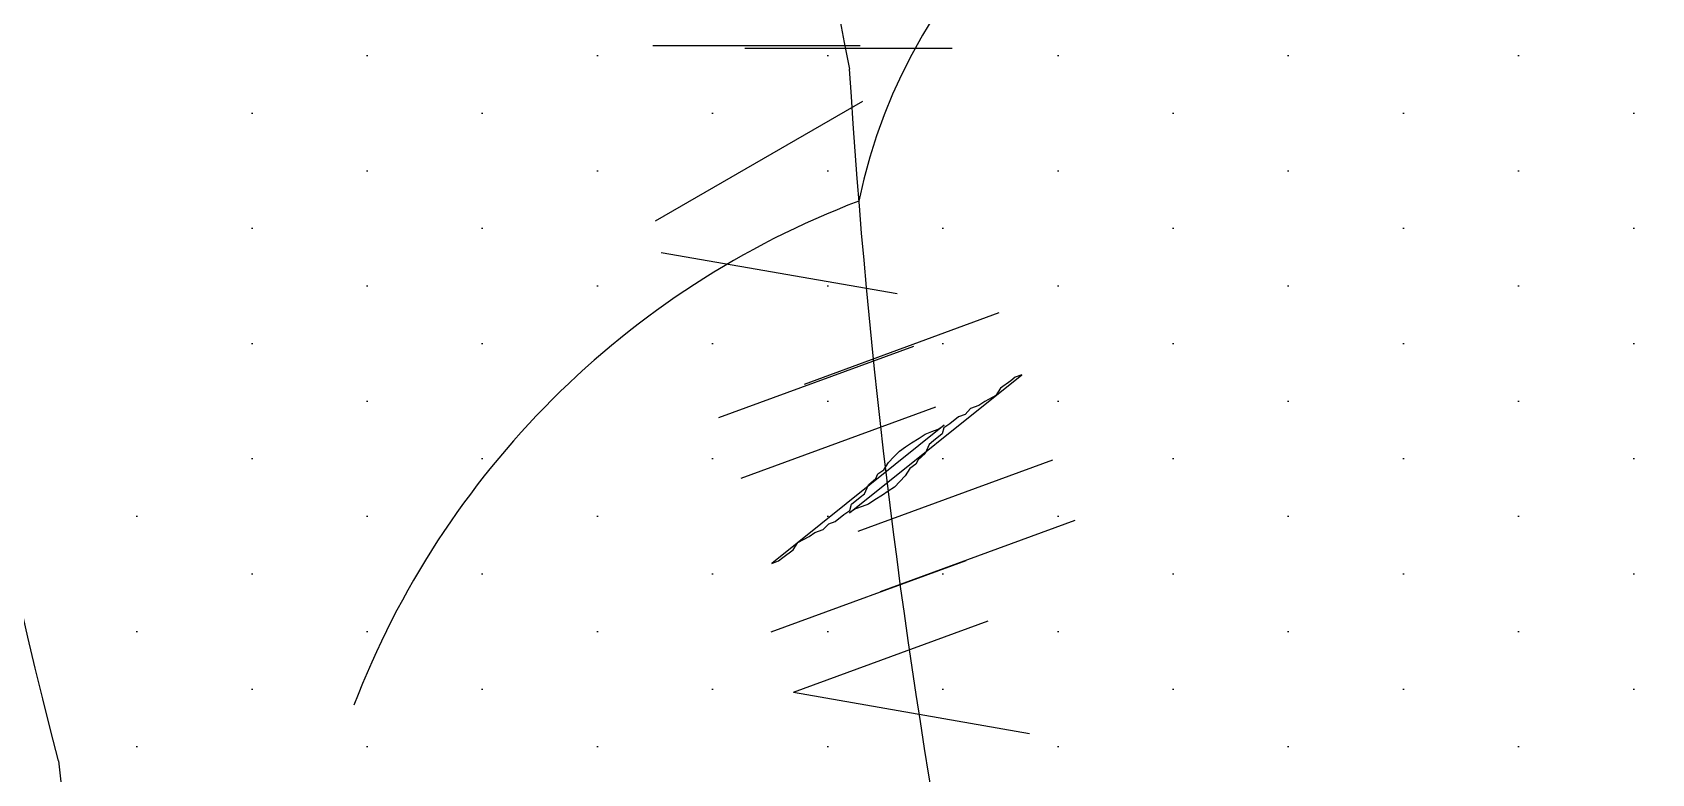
# Model space of a CAD drawing. Extents: x 3694 to 117786, y 20013 to 108631.
# Drawn here: x 68097.8 to 68255, y 30555.5 to 30627.5 of the extents above; entities that cross this region are included whole.
import ezdxf

# ---------------------------------------------------------------- set-up
doc = ezdxf.new("R2010")
doc.units = 0
doc.header["$LTSCALE"] = 1000
doc.header["$MEASUREMENT"] = 0
doc.layers.add('家具', color=253, linetype='Continuous')

msp = doc.modelspace()

# ---------------------------------------------------------------- hatches: boundary and pattern name
at = {"layer": '家具'}
h = msp.add_hatch(dxfattribs=at)
h.set_pattern_fill('DOTS', color=8, scale=335.28, angle=-90, style=0)
h.set_pattern_definition([(270, (40764.087, 11180.682), (-20.955, -10.4775), [0, -20.955])])
edge = h.paths.add_edge_path()
edge.add_spline(control_points=[(67993.17, 30063.85), (67991.35, 30072.91), (67989.56, 30081.94), (67984.13, 30110.34), (67980.69, 30129.63), (67974.75, 30168.04), (67972.3, 30187.08), (67967.7, 30231.65), (67965.82, 30257.25), (67961.07, 30334.96), (67959.04, 30388.06), (67952.13, 30468.76), (67949.19, 30495.82), (67943.11, 30536.43), (67940.81, 30549.98), (67935.52, 30577.05), (67932.52, 30590.64), (67925.16, 30620.11), (67920.73, 30635.84), (67913.02, 30661.97), (67909.81, 30672.52), (67906.63, 30682.96)], knot_values=[0.007594, 0.007594, 0.007594, 0.007594, 1.009332, 1.009332, 3.166904, 3.166904, 5.324476, 5.324476, 8.146714, 8.146714, 13.786985, 13.786985, 16.607121, 16.607121, 18.017189, 18.017189, 19.427256, 19.427256, 21.1184, 21.1184, 22.28816, 22.28816, 22.28816, 22.28816], degree=3, periodic=0)
edge.add_ellipse((69823.21, 31244.76), major_axis=(1412.24, 1412.24), ratio=1, start_angle=138.55715, end_angle=151.33744, ccw=False)
edge.add_ellipse((69823.21, 30996.93), major_axis=(1412.24, 1412.24), ratio=1, start_angle=118.66256, end_angle=131.44285, ccw=False)
edge.add_spline(control_points=[(67906.63, 31558.74), (67909.81, 31569.18), (67913.02, 31579.73), (67920.73, 31605.86), (67925.16, 31621.58), (67932.52, 31651.06), (67935.52, 31664.64), (67940.81, 31691.71), (67943.11, 31705.26), (67949.19, 31745.88), (67952.13, 31772.93), (67957.22, 31832.35), (67959.06, 31864.62), (67960.78, 31896.49)], knot_values=[0.007594, 0.007594, 0.007594, 0.007594, 1.177354, 1.177354, 2.868498, 2.868498, 4.278566, 4.278566, 5.688634, 5.688634, 8.508769, 8.508769, 11.917873, 11.917873, 11.917873, 11.917873], degree=3, periodic=0)
edge.add_ellipse((67966.55, 31918.92), major_axis=(-16.38, 16.38), ratio=1, start_angle=120.5825, end_angle=134.1965)
edge.add_ellipse((68102.12, 32282.88), major_axis=(-290.11, 290.11), ratio=1, start_angle=115.6565, end_angle=125.4571)
edge.add_ellipse((67321.82, 31759.47), major_axis=(510.62, 510.62), ratio=1, start_angle=303.72155, end_angle=324.46982, ccw=False)
edge.add_ellipse((63554.82, 31287.67), major_axis=(3173.05, 3173.05), ratio=1, start_angle=308.35798, end_angle=319.22468, ccw=False)
edge.add_ellipse((67013.87, 30385.32), major_axis=(-756.09, 756.09), ratio=1, start_angle=220.52221, end_angle=246.00697, ccw=False)
edge.add_ellipse((68093.52, 30275.82), major_axis=(20.78, 20.78), ratio=1, start_angle=72.686, end_angle=150.6503)
edge.add_ellipse((68351.8, 30519.22), major_axis=(269.53, 269.53), ratio=1, start_angle=176.2513, end_angle=213.9303)
edge.add_ellipse((68627.27, 30299.27), major_axis=(-269.54, 269.54), ratio=1, start_angle=68.8475, end_angle=70.5636)
edge.add_ellipse((68342.57, 28632.01), major_axis=(1063.44, 1063.44), ratio=1, start_angle=47.25508, end_angle=54.69471)
edge.add_ellipse((68138.88, 29903.69), major_axis=(153.1, 153.1), ratio=1, start_angle=58.2352, end_angle=87.2958)
edge = h.paths.add_edge_path()
edge.add_ellipse((68052.89, 29947.42), major_axis=(-59.62, 59.62), ratio=1, start_angle=82.2821, end_angle=111.8665, ccw=False)
edge.add_ellipse((68101.68, 29975.41), major_axis=(99.2, 99.2), ratio=1, start_angle=154.3192, end_angle=169.3068, ccw=False)
edge.add_ellipse((68226.48, 31486.22), major_axis=(1116.04, 1116.04), ratio=1, start_angle=215.62195, end_angle=236.67588)
edge.add_spline(control_points=[(68545.89, 29940.56), (68546.09, 29938.38), (68546.94, 29928.79), (68547.53, 29918.78), (68548.38, 29909.38)], knot_values=[0, 0, 0, 0, 0.241803, 1.05283, 1.05283, 1.05283, 1.05283], degree=3, periodic=0)
edge.add_ellipse((68586.3, 29912.68), major_axis=(-26.91, 26.91), ratio=1, start_angle=49.7272, end_angle=121.2232)
edge.add_ellipse((68256.11, 33919.22), major_axis=(2868.19, 2868.19), ratio=1, start_angle=221.65955, end_angle=229.54069, ccw=False)
edge = h.paths.add_edge_path()
edge.add_ellipse((68052.89, 32294.28), major_axis=(59.62, 59.62), ratio=1, start_angle=68.1335, end_angle=97.7179, ccw=False)
edge.add_ellipse((68256.11, 28322.47), major_axis=(-2868.19, 2868.19), ratio=1, start_angle=310.4559, end_angle=318.34045, ccw=False)
edge.add_ellipse((68586.47, 32328.98), major_axis=(26.91, 26.91), ratio=1, start_angle=58.6764, end_angle=130.0165)
edge.add_spline(control_points=[(68548.56, 32332.29), (68548.22, 32328.59), (68547.95, 32325.15), (68547.7, 32321.89)], knot_values=[0, 0, 0, 0, 0.318986, 0.318986, 0.318986, 0.318986], degree=3, periodic=0)
edge.add_ellipse((68118.22, 28776.02), major_axis=(-2525.63, 2525.63), ratio=1, start_angle=-51.90623, end_angle=-42.87541)
edge = h.paths.add_edge_path()
edge.add_ellipse((68266.78, 31858.43), major_axis=(221.16, 221.16), ratio=1, start_angle=249.068, end_angle=320.144, ccw=False)
edge.add_ellipse((68176.05, 31598.98), major_axis=(-155.45, 155.45), ratio=1, start_angle=155.1189, end_angle=218.1718, ccw=False)
edge.add_ellipse((68799.5, 31223.88), major_axis=(405.32, 405.32), ratio=1, start_angle=117.88643, end_angle=164.47377)
edge.add_ellipse((68089.49, 30642.74), major_axis=(-258.82, 258.82), ratio=1, start_angle=229.4937, end_angle=279.8017, ccw=False)
edge.add_ellipse((68363.94, 30409.28), major_axis=(196.09, 196.09), ratio=1, start_angle=323.3076, end_angle=385.9615, ccw=False)
edge.add_ellipse((68278.01, 29953.05), major_axis=(-433.68, 433.68), ratio=1, start_angle=250.12182, end_angle=279.01888, ccw=False)
edge.add_ellipse((53145.84, 31069.66), major_axis=(661.59, 15696.88), ratio=1, start_angle=268.699072, end_angle=269.289296, ccw=False)
edge.add_spline(control_points=[(68823.65, 30051.87), (68816.62, 30051.43), (68809.48, 30051.33), (68801.97, 30051.61)], knot_values=[2.29351, 2.29351, 2.29351, 2.29351, 2.979733, 2.979733, 2.979733, 2.979733], degree=3, periodic=0)
edge.add_spline(control_points=[(68801.97, 30051.61), (68797.75, 30051.77), (68786.4, 30052.49), (68770.42, 30054.55), (68774.08, 30068.3), (68770.34, 30072.08), (68767.57, 30073.65)], knot_values=[2.979733, 2.979733, 2.979733, 2.979733, 3.365456, 3.990522, 4.278466, 4.605763, 4.605763, 4.605763, 4.605763], degree=3, periodic=0)
edge.add_spline(control_points=[(68767.57, 30073.65), (68764.78, 30075.24), (68761.2, 30076.38), (68757.62, 30077.53)], knot_values=[4.605763, 4.605763, 4.605763, 4.605763, 4.934211, 4.934211, 4.934211, 4.934211], degree=3, periodic=0)
edge.add_ellipse((68342.57, 28632.01), major_axis=(-1063.44, 1063.44), ratio=1, start_angle=-61.02051, end_angle=-52.79563)
edge.add_ellipse((68413.89, 30391.82), major_axis=(-212.58, 212.58), ratio=1, start_angle=161.1869, end_angle=194.3664)
edge.add_ellipse((68413.79, 30073.2), major_axis=(217.18, 217.18), ratio=1, start_angle=347.5897, end_angle=388.9748)
edge.add_ellipse((68061.76, 30199.82), major_axis=(-331.09, 331.09), ratio=1, start_angle=246.1037, end_angle=272.1536)
edge.add_ellipse((68628.88, 30184.46), major_axis=(-308.61, 308.61), ratio=1, start_angle=-10.2604, end_angle=-2.0534)
edge.add_spline(control_points=[(68331.52, 30503.94), (68322.56, 30496.89), (68300.12, 30479.21), (68309.9, 30542.46), (68286.89, 30577.51), (68259.66, 30637.11), (68292.26, 30702.74), (68273.01, 30784.51), (68257.08, 30871.34), (68197.4, 30907.48), (68188.77, 30963.02), (68155.91, 30951.2), (68154.43, 30968.36), (68153.75, 30977.3)], knot_values=[28.726228, 28.726228, 28.726228, 28.726228, 29.65137, 31.045535, 32.970907, 34.80046, 37.537981, 40.132447, 43.737998, 46.299248, 47.538816, 48.20545, 48.984057, 48.984057, 48.984057, 48.984057], degree=3, periodic=0)
edge.add_ellipse((74440.64, 31139.04), major_axis=(4446.97, 4446.97), ratio=1, start_angle=132.846266, end_angle=136.473696, ccw=False)
edge.add_spline(control_points=[(68156.11, 31375.39), (68157.51, 31389.27), (68160.69, 31413.78), (68204.26, 31444.79), (68224.99, 31513.37), (68260.44, 31577.02), (68249.17, 31648.5), (68285.93, 31671.16), (68318.29, 31758.01), (68318.86, 31736.77)], knot_values=[0, 0, 0, 0, 1.426784, 2.507846, 5.446644, 8.794162, 10.36551, 12.195062, 14.476347, 14.476347, 14.476347, 14.476347], degree=3, periodic=0)
edge.add_ellipse((67925.76, 31991.16), major_axis=(-331.09, 331.09), ratio=1, start_angle=192.0923, end_angle=216.81)
edge.add_ellipse((68240.6, 32193.24), major_axis=(217.18, 217.18), ratio=1, start_angle=253.939, end_angle=295.324)
edge.add_ellipse((68311.9, 31882.7), major_axis=(212.58, 212.58), ratio=1, start_angle=358.5473, end_angle=364.8553)
edge.add_ellipse((68346.1, 33494.6), major_axis=(-983.78, 983.78), ratio=1, start_angle=141.58816, end_angle=151.91197)
edge.add_spline(control_points=[(68750.83, 32163.5), (68756.34, 32165.3), (68761.85, 32167.11), (68764.44, 32170.49)], knot_values=[4.42753, 4.42753, 4.42753, 4.42753, 4.934211, 4.934211, 4.934211, 4.934211], degree=3, periodic=0)
edge.add_ellipse((68272.01, 32290.22), major_axis=(358.34, 358.34), ratio=1, start_angle=262.1836, end_angle=301.3352, ccw=False)
h = msp.add_hatch(dxfattribs=at)
h.set_pattern_fill('DOTS', color=8, scale=178.816, angle=-90, style=0)
h.set_pattern_definition([(90, (52193.29, 40884.778), (-11.176, 5.588), [0, -11.176])])
edge = h.paths.add_edge_path(flags=17)
edge.add_ellipse((68101.15, 30580.72), major_axis=(23.26, 23.26), ratio=1, start_angle=292.7744, end_angle=342.5706, ccw=False)
edge.add_ellipse((68208.12, 30531.91), major_axis=(-59.9, 59.9), ratio=1, start_angle=-24.1656, end_angle=19.5752, ccw=False)
edge.add_ellipse((68166.05, 30566.04), major_axis=(32.95, 32.95), ratio=1, start_angle=30.1589, end_angle=95.0784)
edge = h.paths.add_edge_path(flags=17)
edge.add_ellipse((68856.57, 30665.54), major_axis=(-481.37, 481.37), ratio=1, start_angle=48.85307, end_angle=49.58773)
edge.add_ellipse((68231.66, 30599.71), major_axis=(-38.8, 38.8), ratio=1, start_angle=-38.4606, end_angle=33.0337, ccw=False)
edge.add_ellipse((68223.55, 30675.54), major_axis=(-15.13, 15.13), ratio=1, start_angle=2.9898, end_angle=139.9978, ccw=False)
edge.add_ellipse((68268.1, 30622.11), major_axis=(64.2, 64.2), ratio=1, start_angle=86.7435, end_angle=136.4651)
edge = h.paths.add_edge_path()
edge.add_ellipse((68440.14, 30597.61), major_axis=(242.04, 242.04), ratio=1, start_angle=141.8502, end_angle=191.4606)
edge.add_spline(control_points=[(68251.02, 30312.31), (68258.96, 30305.73), (68269.07, 30297.35), (68277.66, 30302.98), (68279.38, 30304.57)], knot_values=[0, 0, 0, 0, 1.422385, 1.810205, 1.810205, 1.810205, 1.810205], degree=3, periodic=0)
edge.add_ellipse((68856.57, 30665.54), major_axis=(481.37, 481.37), ratio=1, start_angle=162.42863, end_angle=167.02149, ccw=False)
edge.add_ellipse((68413.53, 30611.59), major_axis=(216.1, 216.1), ratio=1, start_angle=142.0668, end_angle=193.1655, ccw=False)
edge.add_ellipse((68567.5, 30676.44), major_axis=(331.35, 331.35), ratio=1, start_angle=104.7434, end_angle=147.629, ccw=False)
edge.add_ellipse((69157.15, 30817.28), major_axis=(-706.38, 706.38), ratio=1, start_angle=36.92238, end_angle=39.52687, ccw=False)
edge.add_spline(control_points=[(68168.09, 30957.64), (68164.37, 30957.81), (68153.1, 30955.65), (68150.21, 30943.96), (68148.25, 30936.06)], knot_values=[0, 0, 0, 0, 0.581976, 1.791185, 1.791185, 1.791185, 1.791185], degree=3, periodic=0)
edge.add_ellipse((68598.09, 30686.51), major_axis=(363.75, 363.75), ratio=1, start_angle=105.9802, end_angle=149.6064)
edge = h.paths.add_edge_path()
edge.add_spline(control_points=[(68192.05, 30937.99), (68188.17, 30944.99), (68182.77, 30954.73), (68171.28, 30957.5), (68168.09, 30957.64)], knot_values=[1.791185, 1.791185, 1.791185, 1.791185, 3.069002, 3.567392, 3.567392, 3.567392, 3.567392], degree=3, periodic=0)
edge.add_ellipse((69157.15, 30817.28), major_axis=(706.38, 706.38), ratio=1, start_angle=126.92238, end_angle=129.52687)
edge.add_ellipse((67857.2, 30658.3), major_axis=(281.07, 281.07), ratio=1, start_angle=311.0682, end_angle=354.7664, ccw=False)
edge.add_ellipse((67851.2, 30493.55), major_axis=(300.8, 300.8), ratio=1, start_angle=295.5567, end_angle=333.8578, ccw=False)
edge.add_ellipse((68856.57, 30665.54), major_axis=(481.37, 481.37), ratio=1, start_angle=162.42863, end_angle=167.02149)
edge.add_spline(control_points=[(68279.38, 30304.57), (68282, 30306.98), (68289.12, 30317), (68292.25, 30326.83), (68294.35, 30333.42)], knot_values=[1.810205, 1.810205, 1.810205, 1.810205, 2.398758, 3.598447, 3.598447, 3.598447, 3.598447], degree=3, periodic=0)
edge.add_ellipse((67924.05, 30451.43), major_axis=(-274.82, 274.82), ratio=1, start_angle=207.3247, end_angle=252.1485)
edge.add_ellipse((67979.59, 30720.11), major_axis=(-215.18, 215.18), ratio=1, start_angle=207.5325, end_angle=270.7223)

# ---------------------------------------------------------------- linework, layer by layer
at = {"layer": '家具', "color": 8, "linetype": 'Continuous'}
for p, q in [((68178.12, 30626.15, 0), (68157.99, 30626.15, 0)), ((68178.12, 30626.15, 0), (68157.99, 30626.15, 0)), ((68178.12, 30626.15, 0), (68157.99, 30626.15, 0)), ((68178.12, 30626.15, 0), (68157.99, 30626.15, 0)), ((68166.92, 30625.93, 0), (68187.06, 30625.93, 0)), ((68166.92, 30625.93, 0), (68187.06, 30625.93, 0)), ((68166.92, 30625.93, 0), (68187.06, 30625.93, 0)), ((68166.92, 30625.93, 0), (68187.06, 30625.93, 0)), ((68158.27, 30609.17, 0), (68178.4, 30620.79, 0)), ((68158.27, 30609.17, 0), (68178.4, 30620.79, 0)), ((68158.27, 30609.17, 0), (68178.4, 30620.79, 0)), ((68158.81, 30606.11, 0), (68181.71, 30602.12, 0)), ((68158.81, 30606.11, 0), (68181.71, 30602.12, 0)), ((68158.81, 30606.11, 0), (68181.71, 30602.12, 0)), ((68172.71, 30593.34, 0), (68191.61, 30600.27, 0)), ((68172.71, 30593.34, 0), (68191.61, 30600.27, 0)), ((68172.71, 30593.34, 0), (68191.61, 30600.27, 0)), ((68172.71, 30593.34, 0), (68191.61, 30600.27, 0)), ((68183.29, 30596.98, 0), (68164.39, 30590.06, 0)), ((68183.29, 30596.98, 0), (68164.39, 30590.06, 0)), ((68183.29, 30596.98, 0), (68164.39, 30590.06, 0)), ((68183.29, 30596.98, 0), (68164.39, 30590.06, 0)), ((68177.09, 30580.83, 0), (68193.82, 30594.24, 0)), ((68177.09, 30580.83, 0), (68193.82, 30594.24, 0)), ((68177.09, 30580.83, 0), (68193.82, 30594.24, 0)), ((68177.09, 30580.83, 0), (68193.82, 30594.24, 0)), ((68191.75, 30592.93, 0), (68191.29, 30592.22, 0)), ((68191.75, 30592.93, 0), (68191.29, 30592.22, 0)), ((68191.75, 30592.93, 0), (68191.29, 30592.22, 0)), ((68191.75, 30592.93, 0), (68191.29, 30592.22, 0)), ((68192.76, 30593.66, 0), (68191.75, 30592.93, 0)), ((68192.76, 30593.66, 0), (68191.75, 30592.93, 0)), ((68192.76, 30593.66, 0), (68191.75, 30592.93, 0)), ((68192.76, 30593.66, 0), (68191.75, 30592.93, 0)), ((68193.18, 30594, 0), (68192.76, 30593.66, 0)), ((68193.18, 30594, 0), (68192.76, 30593.66, 0)), ((68193.18, 30594, 0), (68192.76, 30593.66, 0)), ((68193.18, 30594, 0), (68192.76, 30593.66, 0)), ((68193.82, 30594.24, 0), (68193.18, 30594, 0)), ((68193.82, 30594.24, 0), (68193.18, 30594, 0)), ((68193.82, 30594.24, 0), (68193.18, 30594, 0)), ((68193.82, 30594.24, 0), (68193.18, 30594, 0)), ((68190.22, 30591.64, 0), (68189.64, 30591.25, 0)), ((68190.22, 30591.64, 0), (68189.64, 30591.25, 0)), ((68190.22, 30591.64, 0), (68189.64, 30591.25, 0)), ((68190.22, 30591.64, 0), (68189.64, 30591.25, 0)), ((68191.29, 30592.22, 0), (68190.22, 30591.64, 0)), ((68191.29, 30592.22, 0), (68190.22, 30591.64, 0)), ((68191.29, 30592.22, 0), (68190.22, 30591.64, 0)), ((68191.29, 30592.22, 0), (68190.22, 30591.64, 0)), ((68185.45, 30591.11, 0), (68166.54, 30584.18, 0)), ((68185.45, 30591.11, 0), (68166.54, 30584.18, 0)), ((68185.45, 30591.11, 0), (68166.54, 30584.18, 0)), ((68185.45, 30591.11, 0), (68166.54, 30584.18, 0)), ((68187.67, 30590.17, 0), (68186.83, 30589.49, 0)), ((68187.67, 30590.17, 0), (68186.83, 30589.49, 0)), ((68187.67, 30590.17, 0), (68186.83, 30589.49, 0)), ((68187.67, 30590.17, 0), (68186.83, 30589.49, 0)), ((68188.31, 30590.4, 0), (68187.67, 30590.17, 0)), ((68188.31, 30590.4, 0), (68187.67, 30590.17, 0)), ((68188.31, 30590.4, 0), (68187.67, 30590.17, 0)), ((68188.31, 30590.4, 0), (68187.67, 30590.17, 0)), ((68188.84, 30590.96, 0), (68188.31, 30590.4, 0)), ((68188.84, 30590.96, 0), (68188.31, 30590.4, 0)), ((68188.84, 30590.96, 0), (68188.31, 30590.4, 0)), ((68188.84, 30590.96, 0), (68188.31, 30590.4, 0)), ((68189.64, 30591.25, 0), (68188.84, 30590.96, 0)), ((68189.64, 30591.25, 0), (68188.84, 30590.96, 0)), ((68189.64, 30591.25, 0), (68188.84, 30590.96, 0)), ((68189.64, 30591.25, 0), (68188.84, 30590.96, 0)), ((68186.29, 30589.35, 0), (68169.56, 30575.94, 0)), ((68186.29, 30589.35, 0), (68169.56, 30575.94, 0)), ((68186.29, 30589.35, 0), (68169.56, 30575.94, 0)), ((68186.29, 30589.35, 0), (68169.56, 30575.94, 0)), ((68183.84, 30588.09, 0), (68184.42, 30588.48, 0)), ((68183.84, 30588.09, 0), (68184.42, 30588.48, 0)), ((68183.84, 30588.09, 0), (68184.42, 30588.48, 0)), ((68183.84, 30588.09, 0), (68184.42, 30588.48, 0)), ((68184.42, 30588.48, 0), (68185.07, 30588.72, 0)), ((68184.42, 30588.48, 0), (68185.07, 30588.72, 0)), ((68184.42, 30588.48, 0), (68185.07, 30588.72, 0)), ((68184.42, 30588.48, 0), (68185.07, 30588.72, 0)), ((68185.07, 30588.72, 0), (68185.71, 30588.95, 0)), ((68185.07, 30588.72, 0), (68185.71, 30588.95, 0)), ((68185.07, 30588.72, 0), (68185.71, 30588.95, 0)), ((68185.07, 30588.72, 0), (68185.71, 30588.95, 0)), ((68186.1, 30588.5, 0), (68185.26, 30587.83, 0)), ((68186.1, 30588.5, 0), (68185.26, 30587.83, 0)), ((68186.1, 30588.5, 0), (68185.26, 30587.83, 0)), ((68186.1, 30588.5, 0), (68185.26, 30587.83, 0)), ((68185.71, 30588.95, 0), (68186.29, 30589.35, 0)), ((68185.71, 30588.95, 0), (68186.29, 30589.35, 0)), ((68185.71, 30588.95, 0), (68186.29, 30589.35, 0)), ((68185.71, 30588.95, 0), (68186.29, 30589.35, 0)), ((68186.25, 30589.1, 0), (68186.1, 30588.5, 0)), ((68186.25, 30589.1, 0), (68186.1, 30588.5, 0)), ((68186.25, 30589.1, 0), (68186.1, 30588.5, 0)), ((68186.25, 30589.1, 0), (68186.1, 30588.5, 0)), ((68186.83, 30589.49, 0), (68186.25, 30589.1, 0)), ((68186.83, 30589.49, 0), (68186.25, 30589.1, 0)), ((68186.83, 30589.49, 0), (68186.25, 30589.1, 0)), ((68186.83, 30589.49, 0), (68186.25, 30589.1, 0)), ((68181.41, 30586.29, 0), (68181.93, 30586.84, 0)), ((68181.41, 30586.29, 0), (68181.93, 30586.84, 0)), ((68181.41, 30586.29, 0), (68181.93, 30586.84, 0)), ((68181.41, 30586.29, 0), (68181.93, 30586.84, 0)), ((68181.93, 30586.84, 0), (68182.52, 30587.24, 0)), ((68181.93, 30586.84, 0), (68182.52, 30587.24, 0)), ((68181.93, 30586.84, 0), (68182.52, 30587.24, 0)), ((68181.93, 30586.84, 0), (68182.52, 30587.24, 0)), ((68182.52, 30587.24, 0), (68183.1, 30587.63, 0)), ((68182.52, 30587.24, 0), (68183.1, 30587.63, 0)), ((68182.52, 30587.24, 0), (68183.1, 30587.63, 0)), ((68182.52, 30587.24, 0), (68183.1, 30587.63, 0)), ((68183.1, 30587.63, 0), (68183.84, 30588.09, 0)), ((68183.1, 30587.63, 0), (68183.84, 30588.09, 0)), ((68183.1, 30587.63, 0), (68183.84, 30588.09, 0)), ((68183.1, 30587.63, 0), (68183.84, 30588.09, 0)), ((68184.43, 30586.61, 0), (68183.74, 30586, 0)), ((68184.43, 30586.61, 0), (68183.74, 30586, 0)), ((68184.43, 30586.61, 0), (68183.74, 30586, 0)), ((68184.43, 30586.61, 0), (68183.74, 30586, 0)), ((68184.83, 30587.49, 0), (68184.43, 30586.61, 0)), ((68184.83, 30587.49, 0), (68184.43, 30586.61, 0)), ((68184.83, 30587.49, 0), (68184.43, 30586.61, 0)), ((68184.83, 30587.49, 0), (68184.43, 30586.61, 0)), ((68185.26, 30587.83, 0), (68184.83, 30587.49, 0)), ((68185.26, 30587.83, 0), (68184.83, 30587.49, 0)), ((68185.26, 30587.83, 0), (68184.83, 30587.49, 0)), ((68185.26, 30587.83, 0), (68184.83, 30587.49, 0)), ((68177.93, 30579.07, 0), (68196.84, 30586, 0)), ((68177.93, 30579.07, 0), (68196.84, 30586, 0)), ((68177.93, 30579.07, 0), (68196.84, 30586, 0)), ((68177.93, 30579.07, 0), (68196.84, 30586, 0)), ((68179.84, 30584.62, 0), (68180.42, 30585.02, 0)), ((68179.84, 30584.62, 0), (68180.42, 30585.02, 0)), ((68179.84, 30584.62, 0), (68180.42, 30585.02, 0)), ((68179.84, 30584.62, 0), (68180.42, 30585.02, 0)), ((68180.42, 30585.02, 0), (68180.89, 30585.73, 0)), ((68180.42, 30585.02, 0), (68180.89, 30585.73, 0)), ((68180.42, 30585.02, 0), (68180.89, 30585.73, 0)), ((68180.42, 30585.02, 0), (68180.89, 30585.73, 0)), ((68180.89, 30585.73, 0), (68181.41, 30586.29, 0)), ((68180.89, 30585.73, 0), (68181.41, 30586.29, 0)), ((68180.89, 30585.73, 0), (68181.41, 30586.29, 0)), ((68180.89, 30585.73, 0), (68181.41, 30586.29, 0)), ((68182.96, 30585.16, 0), (68182.49, 30584.45, 0)), ((68182.96, 30585.16, 0), (68182.49, 30584.45, 0)), ((68182.96, 30585.16, 0), (68182.49, 30584.45, 0)), ((68182.96, 30585.16, 0), (68182.49, 30584.45, 0)), ((68183.54, 30585.56, 0), (68182.96, 30585.16, 0)), ((68183.54, 30585.56, 0), (68182.96, 30585.16, 0)), ((68183.54, 30585.56, 0), (68182.96, 30585.16, 0)), ((68183.54, 30585.56, 0), (68182.96, 30585.16, 0)), ((68183.74, 30586, 0), (68183.54, 30585.56, 0)), ((68183.74, 30586, 0), (68183.54, 30585.56, 0)), ((68183.74, 30586, 0), (68183.54, 30585.56, 0)), ((68183.74, 30586, 0), (68183.54, 30585.56, 0)), ((68178.55, 30582.69, 0), (68178.95, 30583.57, 0)), ((68178.55, 30582.69, 0), (68178.95, 30583.57, 0)), ((68178.55, 30582.69, 0), (68178.95, 30583.57, 0)), ((68178.55, 30582.69, 0), (68178.95, 30583.57, 0)), ((68178.95, 30583.57, 0), (68179.64, 30584.18, 0)), ((68178.95, 30583.57, 0), (68179.64, 30584.18, 0)), ((68178.95, 30583.57, 0), (68179.64, 30584.18, 0)), ((68178.95, 30583.57, 0), (68179.64, 30584.18, 0)), ((68179.64, 30584.18, 0), (68179.84, 30584.62, 0)), ((68179.64, 30584.18, 0), (68179.84, 30584.62, 0)), ((68179.64, 30584.18, 0), (68179.84, 30584.62, 0)), ((68179.64, 30584.18, 0), (68179.84, 30584.62, 0)), ((68181.97, 30583.89, 0), (68181.45, 30583.34, 0)), ((68181.97, 30583.89, 0), (68181.45, 30583.34, 0)), ((68181.97, 30583.89, 0), (68181.45, 30583.34, 0)), ((68181.97, 30583.89, 0), (68181.45, 30583.34, 0)), ((68182.49, 30584.45, 0), (68181.97, 30583.89, 0)), ((68182.49, 30584.45, 0), (68181.97, 30583.89, 0)), ((68182.49, 30584.45, 0), (68181.97, 30583.89, 0)), ((68182.49, 30584.45, 0), (68181.97, 30583.89, 0)), ((68177.28, 30581.68, 0), (68178.12, 30582.35, 0)), ((68177.28, 30581.68, 0), (68178.12, 30582.35, 0)), ((68177.28, 30581.68, 0), (68178.12, 30582.35, 0)), ((68177.28, 30581.68, 0), (68178.12, 30582.35, 0)), ((68178.12, 30582.35, 0), (68178.55, 30582.69, 0)), ((68178.12, 30582.35, 0), (68178.55, 30582.69, 0)), ((68178.12, 30582.35, 0), (68178.55, 30582.69, 0)), ((68178.12, 30582.35, 0), (68178.55, 30582.69, 0)), ((68179.54, 30582.09, 0), (68178.95, 30581.7, 0)), ((68179.54, 30582.09, 0), (68178.95, 30581.7, 0)), ((68179.54, 30582.09, 0), (68178.95, 30581.7, 0)), ((68179.54, 30582.09, 0), (68178.95, 30581.7, 0)), ((68180.28, 30582.55, 0), (68179.54, 30582.09, 0)), ((68180.28, 30582.55, 0), (68179.54, 30582.09, 0)), ((68180.28, 30582.55, 0), (68179.54, 30582.09, 0)), ((68180.28, 30582.55, 0), (68179.54, 30582.09, 0)), ((68180.86, 30582.94, 0), (68180.28, 30582.55, 0)), ((68180.86, 30582.94, 0), (68180.28, 30582.55, 0)), ((68180.86, 30582.94, 0), (68180.28, 30582.55, 0)), ((68180.86, 30582.94, 0), (68180.28, 30582.55, 0)), ((68181.45, 30583.34, 0), (68180.86, 30582.94, 0)), ((68181.45, 30583.34, 0), (68180.86, 30582.94, 0)), ((68181.45, 30583.34, 0), (68180.86, 30582.94, 0)), ((68181.45, 30583.34, 0), (68180.86, 30582.94, 0)), ((68175.71, 30580.01, 0), (68176.55, 30580.69, 0)), ((68175.71, 30580.01, 0), (68176.55, 30580.69, 0)), ((68175.71, 30580.01, 0), (68176.55, 30580.69, 0)), ((68175.71, 30580.01, 0), (68176.55, 30580.69, 0)), ((68176.55, 30580.69, 0), (68177.13, 30581.08, 0)), ((68176.55, 30580.69, 0), (68177.13, 30581.08, 0)), ((68176.55, 30580.69, 0), (68177.13, 30581.08, 0)), ((68176.55, 30580.69, 0), (68177.13, 30581.08, 0)), ((68177.67, 30581.23, 0), (68177.09, 30580.83, 0)), ((68177.67, 30581.23, 0), (68177.09, 30580.83, 0)), ((68177.67, 30581.23, 0), (68177.09, 30580.83, 0)), ((68177.67, 30581.23, 0), (68177.09, 30580.83, 0)), ((68177.13, 30581.08, 0), (68177.28, 30581.68, 0)), ((68177.13, 30581.08, 0), (68177.28, 30581.68, 0)), ((68177.13, 30581.08, 0), (68177.28, 30581.68, 0)), ((68177.13, 30581.08, 0), (68177.28, 30581.68, 0)), ((68178.31, 30581.46, 0), (68177.67, 30581.23, 0)), ((68178.31, 30581.46, 0), (68177.67, 30581.23, 0)), ((68178.31, 30581.46, 0), (68177.67, 30581.23, 0)), ((68178.31, 30581.46, 0), (68177.67, 30581.23, 0)), ((68178.95, 30581.7, 0), (68178.31, 30581.46, 0)), ((68178.95, 30581.7, 0), (68178.31, 30581.46, 0)), ((68178.95, 30581.7, 0), (68178.31, 30581.46, 0)), ((68178.95, 30581.7, 0), (68178.31, 30581.46, 0)), ((68173.16, 30578.54, 0), (68173.74, 30578.93, 0)), ((68173.16, 30578.54, 0), (68173.74, 30578.93, 0)), ((68173.16, 30578.54, 0), (68173.74, 30578.93, 0)), ((68173.16, 30578.54, 0), (68173.74, 30578.93, 0)), ((68173.74, 30578.93, 0), (68174.54, 30579.22, 0)), ((68173.74, 30578.93, 0), (68174.54, 30579.22, 0)), ((68173.74, 30578.93, 0), (68174.54, 30579.22, 0)), ((68173.74, 30578.93, 0), (68174.54, 30579.22, 0)), ((68174.54, 30579.22, 0), (68175.07, 30579.78, 0)), ((68174.54, 30579.22, 0), (68175.07, 30579.78, 0)), ((68174.54, 30579.22, 0), (68175.07, 30579.78, 0)), ((68174.54, 30579.22, 0), (68175.07, 30579.78, 0)), ((68175.07, 30579.78, 0), (68175.71, 30580.01, 0)), ((68175.07, 30579.78, 0), (68175.71, 30580.01, 0)), ((68175.07, 30579.78, 0), (68175.71, 30580.01, 0)), ((68175.07, 30579.78, 0), (68175.71, 30580.01, 0)), ((68180.09, 30573.2, 0), (68198.99, 30580.12, 0)), ((68180.09, 30573.2, 0), (68198.99, 30580.12, 0)), ((68180.09, 30573.2, 0), (68198.99, 30580.12, 0)), ((68180.09, 30573.2, 0), (68198.99, 30580.12, 0)), ((68170.62, 30576.52, 0), (68171.63, 30577.25, 0)), ((68170.62, 30576.52, 0), (68171.63, 30577.25, 0)), ((68170.62, 30576.52, 0), (68171.63, 30577.25, 0)), ((68170.62, 30576.52, 0), (68171.63, 30577.25, 0)), ((68171.63, 30577.25, 0), (68172.09, 30577.96, 0)), ((68171.63, 30577.25, 0), (68172.09, 30577.96, 0)), ((68171.63, 30577.25, 0), (68172.09, 30577.96, 0)), ((68171.63, 30577.25, 0), (68172.09, 30577.96, 0)), ((68172.09, 30577.96, 0), (68173.16, 30578.54, 0)), ((68172.09, 30577.96, 0), (68173.16, 30578.54, 0)), ((68172.09, 30577.96, 0), (68173.16, 30578.54, 0)), ((68172.09, 30577.96, 0), (68173.16, 30578.54, 0)), ((68169.5, 30569.3, 0), (68188.4, 30576.23, 0)), ((68169.5, 30569.3, 0), (68188.4, 30576.23, 0)), ((68169.5, 30569.3, 0), (68188.4, 30576.23, 0)), ((68169.5, 30569.3, 0), (68188.4, 30576.23, 0)), ((68169.56, 30575.94, 0), (68170.2, 30576.18, 0)), ((68169.56, 30575.94, 0), (68170.2, 30576.18, 0)), ((68169.56, 30575.94, 0), (68170.2, 30576.18, 0)), ((68169.56, 30575.94, 0), (68170.2, 30576.18, 0)), ((68170.2, 30576.18, 0), (68170.62, 30576.52, 0)), ((68170.2, 30576.18, 0), (68170.62, 30576.52, 0)), ((68170.2, 30576.18, 0), (68170.62, 30576.52, 0)), ((68170.2, 30576.18, 0), (68170.62, 30576.52, 0)), ((68171.65, 30563.43, 0), (68190.55, 30570.35, 0)), ((68171.65, 30563.43, 0), (68190.55, 30570.35, 0)), ((68171.65, 30563.43, 0), (68190.55, 30570.35, 0)), ((68171.65, 30563.43, 0), (68190.55, 30570.35, 0)), ((68171.65, 30563.43, 0), (68194.55, 30559.44, 0)), ((68171.65, 30563.43, 0), (68194.55, 30559.44, 0)), ((68171.65, 30563.43, 0), (68194.55, 30559.44, 0))]:
    msp.add_line(p, q, dxfattribs=at)
at = {"layer": '家具'}
for centre, radius, start, end in [((69157.15, 30817.28, 0), 998.97, 171.92238, 191.16152), ((68598.09, 30686.51, 0), 514.43, 150.9802, 194.6064), ((68231.66, 30599.71, 0), 54.87, 96.5394, 168.0337), ((68856.57, 30665.54, 0), 680.77, 183.50652, 212.02149), ((68208.12, 30531.91, 0), 84.72, 110.8344, 159.0705), ((68440.14, 30597.61, 0), 342.29, 186.8502, 236.4606)]:
    msp.add_arc(centre, radius, start, end, dxfattribs=at)

doc.saveas('drawing.dxf')
